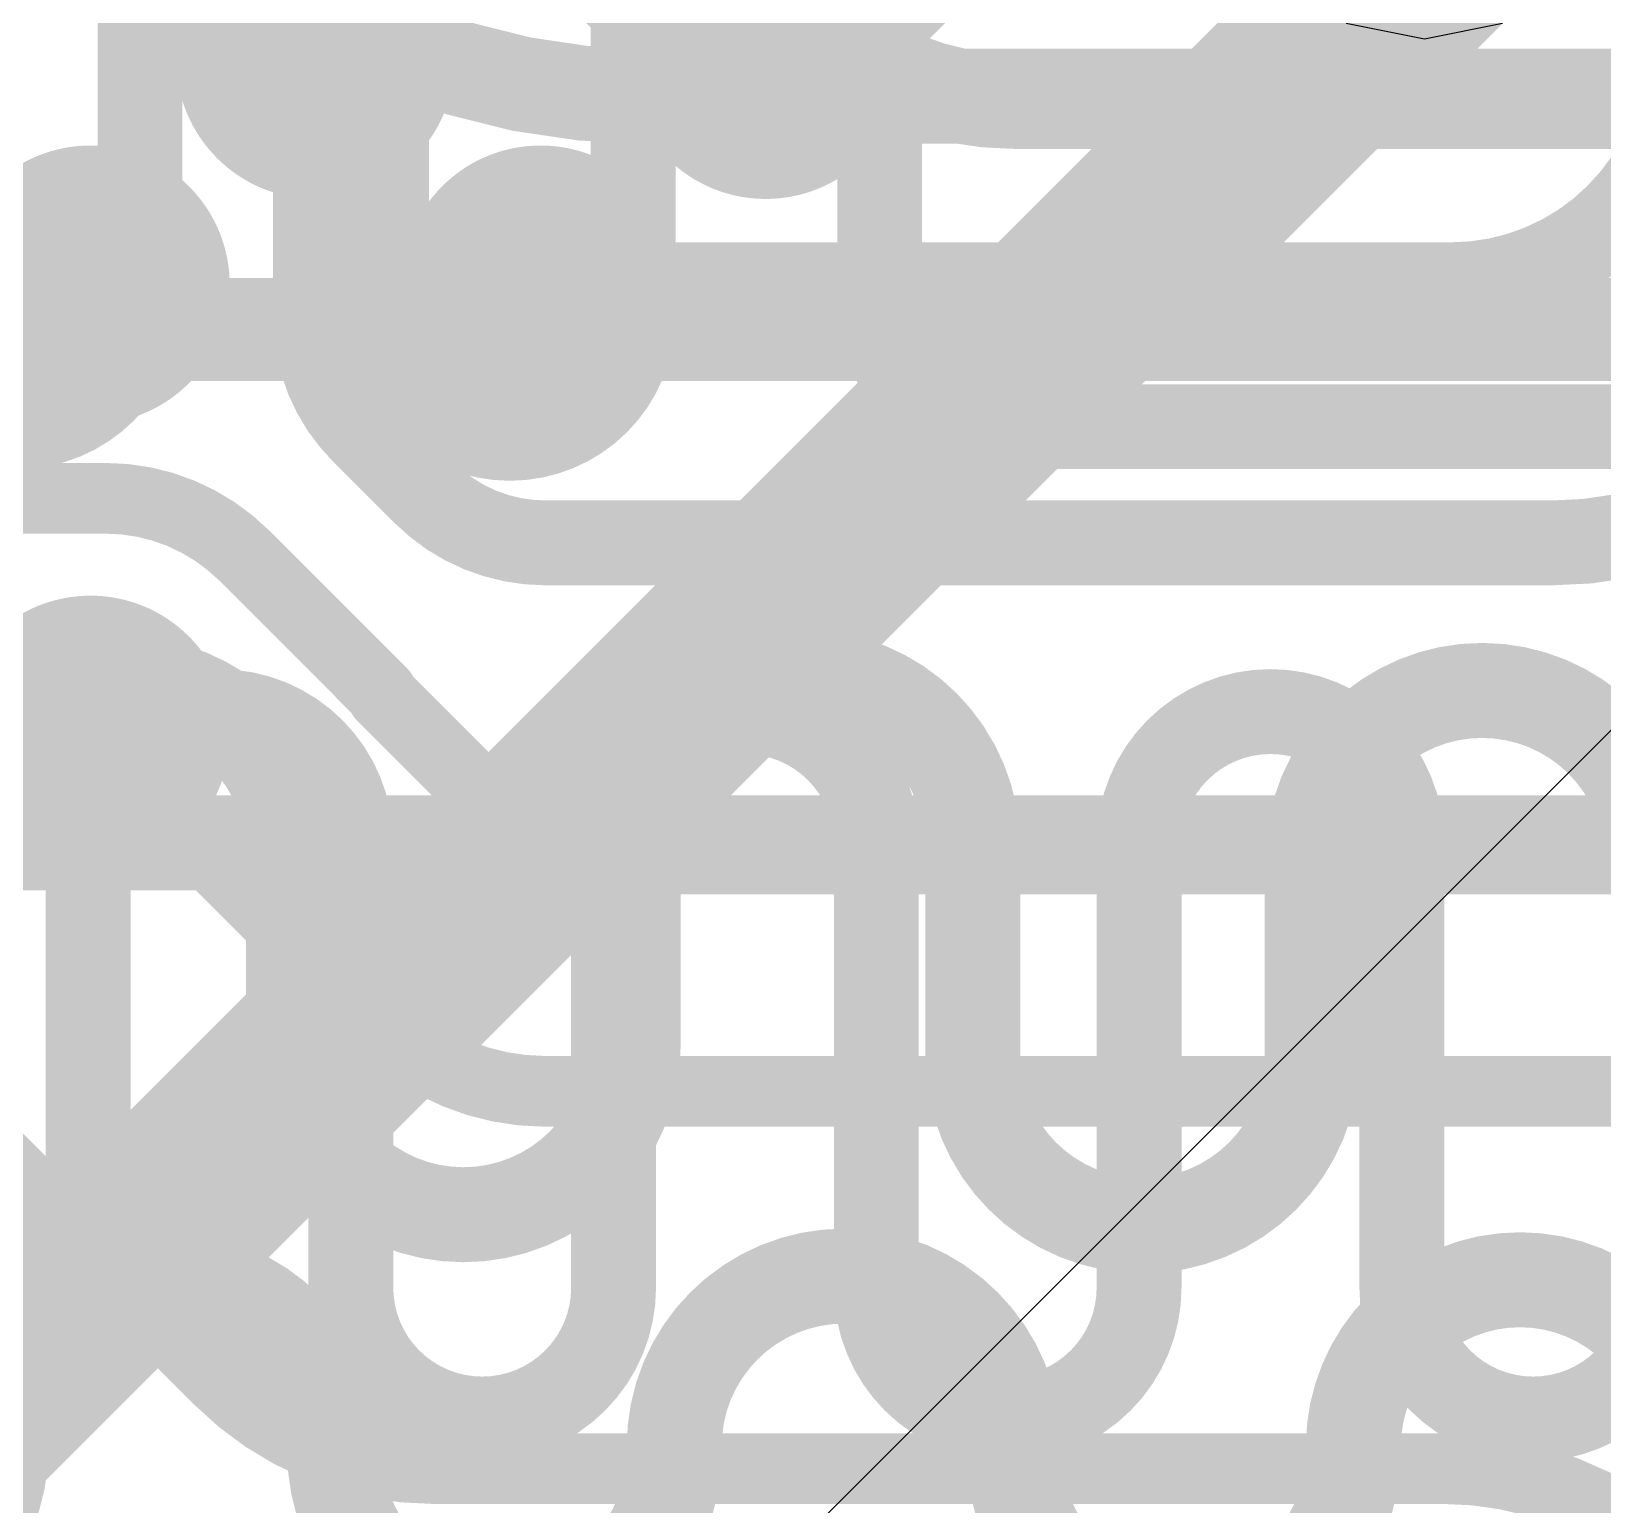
# Model space of a CAD drawing. Header units: inches. Extents: x -6 to 283, y -12 to 154.
# Drawn here: x 63.243 to 65.218, y 6.602 to 8.453 of the extents above; entities that cross this region are included whole.
import ezdxf

# ---------------------------------------------------------------- set-up
doc = ezdxf.new("R2010")
doc.units = ezdxf.units.IN
for name, color, linetype in [('Bottom Layer', 5, 'Continuous'), ('Drill Drawing', 1, 'Continuous'), ('PWR-1', 156, 'Continuous'), ('PWR-2', 130, 'Continuous'), ('Signal L1', 76, 'Continuous'), ('Signal L2', 6, 'Continuous'), ('Top Layer', 1, 'Continuous'), ('Top Overlay', 2, 'Continuous'), ('Top Paste', 8, 'Continuous'), ('Top Solder', 216, 'Continuous')]:
    doc.layers.add(name, color=color, linetype=linetype)

# ---------------------------------------------------------------- blocks, each defined once
blk = doc.blocks.new('BGA_565_15_5_14_4__57')
at = {"layer": 'Top Layer'}
h = blk.add_hatch(color=1, dxfattribs=at)
edge = h.paths.add_edge_path()
edge.add_arc((-7.00000124, 6.7999991), 0.12499848, 0, 360)
h = blk.add_hatch(color=1, dxfattribs=at)
edge = h.paths.add_edge_path()
edge.add_arc((-6.599996959999999, 6.7999991), 0.12499848, 0, 360)
h = blk.add_hatch(color=1, dxfattribs=at)
edge = h.paths.add_edge_path()
edge.add_arc((-5.8000011, 6.7999991), 0.12499848, 0, 360)
h = blk.add_hatch(color=1, dxfattribs=at)
edge = h.paths.add_edge_path()
edge.add_arc((-6.599999499999999, 6.399999899999999), 0.12499848, 0, 360)
h = blk.add_hatch(color=1, dxfattribs=at)
edge = h.paths.add_edge_path()
edge.add_arc((-6.200000299999999, 6.399999899999999), 0.12499848, 0, 360)
at = {"layer": 'Top Paste'}
h = blk.add_hatch(color=8, dxfattribs=at)
edge = h.paths.add_edge_path()
edge.add_arc((-7.00000124, 6.7999991), 0.12499848, 0, 360)
h = blk.add_hatch(color=8, dxfattribs=at)
edge = h.paths.add_edge_path()
edge.add_arc((-6.599996959999999, 6.7999991), 0.12499848, 0, 360)
h = blk.add_hatch(color=8, dxfattribs=at)
edge = h.paths.add_edge_path()
edge.add_arc((-5.8000011, 6.7999991), 0.12499848, 0, 360)
h = blk.add_hatch(color=8, dxfattribs=at)
edge = h.paths.add_edge_path()
edge.add_arc((-6.599999499999999, 6.399999899999999), 0.12499848, 0, 360)
h = blk.add_hatch(color=8, dxfattribs=at)
edge = h.paths.add_edge_path()
edge.add_arc((-6.200000299999999, 6.399999899999999), 0.12499848, 0, 360)
at = {"layer": 'Top Solder'}
h = blk.add_hatch(color=216, dxfattribs=at)
edge = h.paths.add_edge_path()
edge.add_arc((-7.00000124, 6.7999991), 0.17499838, 0, 360)
h = blk.add_hatch(color=216, dxfattribs=at)
edge = h.paths.add_edge_path()
edge.add_arc((-6.599996959999999, 6.7999991), 0.17499838, 0, 360)
h = blk.add_hatch(color=216, dxfattribs=at)
edge = h.paths.add_edge_path()
edge.add_arc((-5.8000011, 6.7999991), 0.17499838, 0, 360)
h = blk.add_hatch(color=216, dxfattribs=at)
edge = h.paths.add_edge_path()
edge.add_arc((-6.599999499999999, 6.399999899999999), 0.17499838, 0, 360)
h = blk.add_hatch(color=216, dxfattribs=at)
edge = h.paths.add_edge_path()
edge.add_arc((-6.200000299999999, 6.399999899999999), 0.17499838, 0, 360)
at = {"layer": 'Top Overlay'}
blk.add_lwpolyline([(-4.219999179999999, 7.295799479999999, 0.254, 0.254, 0), (-7.845000819999999, 7.295799479999999, 0.254, 0.254, 0)], format="xyseb", dxfattribs=at)

msp = doc.modelspace()

# ---------------------------------------------------------------- linework, layer by layer
at = {"layer": 'Bottom Layer'}
for points in [[(63.9994402, 8.09648114, 0.10668, 0.10668, 0), (63.9994402, 8.55919548, 0.10668, 0.10668, 0)], [(64.3093202, 8.111075979999999, 0.10668, 0.10668, 0), (64.3093202, 8.55919548, 0.10668, 0.10668, 0)], [(63.3796802, 8.111075979999999, 0.10668, 0.10668, 0), (63.3796802, 8.5523959, 0.10668, 0.10668, 0)], [(63.6895602, 8.09648114, 0.10668, 0.10668, 0), (63.6895602, 8.5523959, 0.10668, 0.10668, 0)], [(63.3796802, 8.111075979999999, 0.10668, 0.10668, -0.4142135623730951), (63.2247402, 7.95613598, 0.10668, 0.10668, 0)], [(64.4642602, 7.95613598, 0.10668, 0.10668, -0.4142135623730951), (64.3093202, 8.111075979999999, 0.10668, 0.10668, 0)], [(63.9994402, 8.09648114, 0.10668, 0.10668, -0.9999999999999999), (63.6895602, 8.09648114, 0.10668, 0.10668, 0)], [(62.29463284, 7.95613598, 0.10668, 0.10668, 0), (63.2247402, 7.95613598, 0.10668, 0.10668, 0)], [(64.4642602, 7.95613598, 0.10668, 0.10668, 0), (66.94327987999999, 7.95613598, 0.10668, 0.10668, 0)], [(63.31449363999999, 7.43305854, 0.10668, 0.10668, -0.9999999999999999), (63.64469363999999, 7.43305854, 0.10668, 0.10668, 0)], [(63.97489364, 7.43305854, 0.10668, 0.10668, -0.9999999999999999), (64.30509364, 7.43305854, 0.10668, 0.10668, 0)], [(64.63529364, 7.43305854, 0.10668, 0.10668, -0.9999999999999999), (64.96549363999999, 7.43305854, 0.10668, 0.10668, 0)], [(63.31449363999999, 6.874240759999999, 0.10668, 0.10668, 0), (63.31449363999999, 7.43305854, 0.10668, 0.10668, 0)], [(63.64469363999999, 6.874240759999999, 0.10668, 0.10668, 0), (63.64469363999999, 7.43305854, 0.10668, 0.10668, 0)], [(63.97489364, 6.874240759999999, 0.10668, 0.10668, 0), (63.97489364, 7.43305854, 0.10668, 0.10668, 0)], [(64.30509364, 6.874240759999999, 0.10668, 0.10668, 0), (64.30509364, 7.43305854, 0.10668, 0.10668, 0)], [(64.63529364, 6.874240759999999, 0.10668, 0.10668, 0), (64.63529364, 7.43305854, 0.10668, 0.10668, 0)], [(64.96549363999999, 6.874240759999999, 0.10668, 0.10668, 0), (64.96549363999999, 7.43305854, 0.10668, 0.10668, 0)], [(63.31449363999999, 6.874240759999999, 0.10668, 0.10668, -0.9999999999999999), (62.98429364, 6.874240759999999, 0.10668, 0.10668, 0)], [(63.97489364, 6.874240759999999, 0.10668, 0.10668, -0.9999999999999999), (63.64469363999999, 6.874240759999999, 0.10668, 0.10668, 0)], [(64.63529364, 6.874240759999999, 0.10668, 0.10668, -0.9999999999999999), (64.30509364, 6.874240759999999, 0.10668, 0.10668, 0)], [(65.29569364, 6.874240759999999, 0.10668, 0.10668, -0.9999999999999999), (64.96549363999999, 6.874240759999999, 0.10668, 0.10668, 0)]]:
    msp.add_lwpolyline(points, format="xyseb", dxfattribs=at)
for points in [[(63.35301019999999, 8.111075979999999, 0.05333999999999999, 0.05333999999999999, 1), (63.40635019999999, 8.111075979999999, 0.05333999999999999, 0.05333999999999999, 1)], [(63.35301019999999, 8.111075979999999, 0.05333999999999999, 0.05333999999999999, 1), (63.40635019999999, 8.111075979999999, 0.05333999999999999, 0.05333999999999999, 1)], [(64.2826502, 8.111075979999999, 0.05333999999999999, 0.05333999999999999, 1), (64.3359902, 8.111075979999999, 0.05333999999999999, 0.05333999999999999, 1)], [(64.2826502, 8.111075979999999, 0.05333999999999999, 0.05333999999999999, 1), (64.3359902, 8.111075979999999, 0.05333999999999999, 0.05333999999999999, 1)], [(63.66289019999999, 8.09648114, 0.05333999999999999, 0.05333999999999999, 1), (63.71623020000001, 8.09648114, 0.05333999999999999, 0.05333999999999999, 1)], [(63.66289019999999, 8.09648114, 0.05333999999999999, 0.05333999999999999, 1), (63.71623020000001, 8.09648114, 0.05333999999999999, 0.05333999999999999, 1)], [(63.9727702, 8.09648114, 0.05333999999999999, 0.05333999999999999, 1), (64.0261102, 8.09648114, 0.05333999999999999, 0.05333999999999999, 1)], [(63.9727702, 8.09648114, 0.05333999999999999, 0.05333999999999999, 1), (64.0261102, 8.09648114, 0.05333999999999999, 0.05333999999999999, 1)], [(63.19807019999999, 7.95613598, 0.05333999999999999, 0.05333999999999999, 1), (63.25141019999999, 7.95613598, 0.05333999999999999, 0.05333999999999999, 1)], [(63.19807019999999, 7.95613598, 0.05333999999999999, 0.05333999999999999, 1), (63.25141019999999, 7.95613598, 0.05333999999999999, 0.05333999999999999, 1)], [(64.4375902, 7.95613598, 0.05333999999999999, 0.05333999999999999, 1), (64.49093020000001, 7.95613598, 0.05333999999999999, 0.05333999999999999, 1)], [(64.4375902, 7.95613598, 0.05333999999999999, 0.05333999999999999, 1), (64.49093020000001, 7.95613598, 0.05333999999999999, 0.05333999999999999, 1)], [(63.28782364, 7.43305854, 0.05333999999999999, 0.05333999999999999, 1), (63.34116364, 7.43305854, 0.05333999999999999, 0.05333999999999999, 1)], [(63.28782364, 7.43305854, 0.05333999999999999, 0.05333999999999999, 1), (63.34116364, 7.43305854, 0.05333999999999999, 0.05333999999999999, 1)], [(63.61802364, 7.43305854, 0.05333999999999999, 0.05333999999999999, 1), (63.67136364, 7.43305854, 0.05333999999999999, 0.05333999999999999, 1)], [(63.61802364, 7.43305854, 0.05333999999999999, 0.05333999999999999, 1), (63.67136364, 7.43305854, 0.05333999999999999, 0.05333999999999999, 1)], [(63.94822363999999, 7.43305854, 0.05333999999999999, 0.05333999999999999, 1), (64.00156364, 7.43305854, 0.05333999999999999, 0.05333999999999999, 1)], [(63.94822363999999, 7.43305854, 0.05333999999999999, 0.05333999999999999, 1), (64.00156364, 7.43305854, 0.05333999999999999, 0.05333999999999999, 1)], [(64.27842364, 7.43305854, 0.05333999999999999, 0.05333999999999999, 1), (64.33176363999999, 7.43305854, 0.05333999999999999, 0.05333999999999999, 1)], [(64.27842364, 7.43305854, 0.05333999999999999, 0.05333999999999999, 1), (64.33176363999999, 7.43305854, 0.05333999999999999, 0.05333999999999999, 1)], [(64.60862364, 7.43305854, 0.05333999999999999, 0.05333999999999999, 1), (64.66196364, 7.43305854, 0.05333999999999999, 0.05333999999999999, 1)], [(64.60862364, 7.43305854, 0.05333999999999999, 0.05333999999999999, 1), (64.66196364, 7.43305854, 0.05333999999999999, 0.05333999999999999, 1)], [(64.93882364, 7.43305854, 0.05333999999999999, 0.05333999999999999, 1), (64.99216364, 7.43305854, 0.05333999999999999, 0.05333999999999999, 1)], [(64.93882364, 7.43305854, 0.05333999999999999, 0.05333999999999999, 1), (64.99216364, 7.43305854, 0.05333999999999999, 0.05333999999999999, 1)], [(63.28782364, 6.874240759999999, 0.05333999999999999, 0.05333999999999999, 1), (63.34116364, 6.874240759999999, 0.05333999999999999, 0.05333999999999999, 1)], [(63.28782364, 6.874240759999999, 0.05333999999999999, 0.05333999999999999, 1), (63.34116364, 6.874240759999999, 0.05333999999999999, 0.05333999999999999, 1)], [(63.61802364, 6.874240759999999, 0.05333999999999999, 0.05333999999999999, 1), (63.67136364, 6.874240759999999, 0.05333999999999999, 0.05333999999999999, 1)], [(63.61802364, 6.874240759999999, 0.05333999999999999, 0.05333999999999999, 1), (63.67136364, 6.874240759999999, 0.05333999999999999, 0.05333999999999999, 1)], [(63.94822363999999, 6.874240759999999, 0.05333999999999999, 0.05333999999999999, 1), (64.00156364, 6.874240759999999, 0.05333999999999999, 0.05333999999999999, 1)], [(63.94822363999999, 6.874240759999999, 0.05333999999999999, 0.05333999999999999, 1), (64.00156364, 6.874240759999999, 0.05333999999999999, 0.05333999999999999, 1)], [(64.27842364, 6.874240759999999, 0.05333999999999999, 0.05333999999999999, 1), (64.33176363999999, 6.874240759999999, 0.05333999999999999, 0.05333999999999999, 1)], [(64.27842364, 6.874240759999999, 0.05333999999999999, 0.05333999999999999, 1), (64.33176363999999, 6.874240759999999, 0.05333999999999999, 0.05333999999999999, 1)], [(64.60862364, 6.874240759999999, 0.05333999999999999, 0.05333999999999999, 1), (64.66196364, 6.874240759999999, 0.05333999999999999, 0.05333999999999999, 1)], [(64.60862364, 6.874240759999999, 0.05333999999999999, 0.05333999999999999, 1), (64.66196364, 6.874240759999999, 0.05333999999999999, 0.05333999999999999, 1)], [(64.93882364, 6.874240759999999, 0.05333999999999999, 0.05333999999999999, 1), (64.99216364, 6.874240759999999, 0.05333999999999999, 0.05333999999999999, 1)], [(64.93882364, 6.874240759999999, 0.05333999999999999, 0.05333999999999999, 1), (64.99216364, 6.874240759999999, 0.05333999999999999, 0.05333999999999999, 1)]]:
    msp.add_lwpolyline(points, format="xyseb", close=True, dxfattribs=at)
at = {"layer": 'Drill Drawing'}
for points in [[(64.73982226, 8.9541731, 0.0508, 0.0508, 0), (64.99382225999999, 8.4461731, 0.0508, 0.0508, 0)], [(64.99382225999999, 8.4461731, 0.0508, 0.0508, 0), (65.24782225999999, 8.9541731, 0.0508, 0.0508, 0)]]:
    msp.add_lwpolyline(points, format="xyseb", dxfattribs=at)
msp.add_lwpolyline([(64.98112225999999, 8.4461731, 0.0254, 0.0254, 1), (65.00652226, 8.4461731, 0.0254, 0.0254, 1)], format="xyseb", close=True, dxfattribs=at)
msp.add_lwpolyline([(64.98112225999999, 8.4461731, 0.0254, 0.0254, 1), (65.00652226, 8.4461731, 0.0254, 0.0254, 1)], format="xyseb", close=True, dxfattribs=at)
at = {"layer": 'PWR-1'}
for p, q in [((64.89565379999999, 8.463170779999999), (64.99382225999999, 8.44364326)), ((64.99382225999999, 8.44364326), (65.09199072, 8.463170779999999))]:
    msp.add_line(p, q, dxfattribs=at)
at = {"layer": 'PWR-2'}
for p, q in [((64.89565379999999, 8.463170779999999), (64.99382225999999, 8.44364326)), ((64.99382225999999, 8.44364326), (65.09199072, 8.463170779999999))]:
    msp.add_line(p, q, dxfattribs=at)
at = {"layer": 'Signal L1'}
for points in [[(64.01477926, 8.37136502, 0.11938, 0.11938, -0.1987177307632922), (63.4493397, 8.6053295, 0.11938, 0.11938, 0)], [(64.01477926, 8.37136502, 0.11938, 0.11938, 0), (73.68458212, 8.37136502, 0.11938, 0.11938, 0)], [(63.01551532, 8.083311239999999, 0.11938, 0.11938, 0), (69.00911014, 8.083311239999999, 0.11938, 0.11938, 0)], [(63.99953418, 7.42815126, 0.11938, 0.11938, -0.9999999999999999), (64.42625418, 7.42815126, 0.11938, 0.11938, 0)], [(63.14609417999999, 7.41976418, 0.11938, 0.11938, -0.9999999999999999), (63.57281418, 7.41976418, 0.11938, 0.11938, 0)], [(64.85297417999999, 7.411377099999999, 0.11938, 0.11938, -0.9999999999999999), (65.27969417999999, 7.411377099999999, 0.11938, 0.11938, 0)], [(63.99953418, 7.17926174, 0.11938, 0.11938, 0), (63.99953418, 7.42815126, 0.11938, 0.11938, 0)], [(64.42625418, 7.165281579999999, 0.11938, 0.11938, 0), (64.42625418, 7.42815126, 0.11938, 0.11938, 0)], [(63.57281418, 7.17926174, 0.11938, 0.11938, 0), (63.57281418, 7.41976418, 0.11938, 0.11938, 0)], [(64.85297417999999, 7.165281579999999, 0.11938, 0.11938, 0), (64.85297417999999, 7.411377099999999, 0.11938, 0.11938, 0)], [(63.99953418, 7.17926174, 0.11938, 0.11938, -0.9999999999999999), (63.57281418, 7.17926174, 0.11938, 0.11938, 0)], [(64.85297417999999, 7.165281579999999, 0.11938, 0.11938, -0.9999999999999999), (64.42625418, 7.165281579999999, 0.11938, 0.11938, 0)]]:
    msp.add_lwpolyline(points, format="xyseb", dxfattribs=at)
for points in [[(63.98493425999999, 8.37136502, 0.05969, 0.05969, 1), (64.04462426, 8.37136502, 0.05969, 0.05969, 1)], [(63.98493425999999, 8.37136502, 0.05969, 0.05969, 1), (64.04462426, 8.37136502, 0.05969, 0.05969, 1)], [(63.96968918, 7.42815126, 0.05969, 0.05969, 1), (64.02937917999999, 7.42815126, 0.05969, 0.05969, 1)], [(63.96968918, 7.42815126, 0.05969, 0.05969, 1), (64.02937917999999, 7.42815126, 0.05969, 0.05969, 1)], [(64.39640918, 7.42815126, 0.05969, 0.05969, 1), (64.45609918, 7.42815126, 0.05969, 0.05969, 1)], [(64.39640918, 7.42815126, 0.05969, 0.05969, 1), (64.45609918, 7.42815126, 0.05969, 0.05969, 1)], [(63.54296917999999, 7.41976418, 0.05969, 0.05969, 1), (63.60265918, 7.41976418, 0.05969, 0.05969, 1)], [(63.54296917999999, 7.41976418, 0.05969, 0.05969, 1), (63.60265918, 7.41976418, 0.05969, 0.05969, 1)], [(64.82312918, 7.411377099999999, 0.05969, 0.05969, 1), (64.88281918, 7.411377099999999, 0.05969, 0.05969, 1)], [(64.82312918, 7.411377099999999, 0.05969, 0.05969, 1), (64.88281918, 7.411377099999999, 0.05969, 0.05969, 1)], [(63.54296917999999, 7.17926174, 0.05969, 0.05969, 1), (63.60265918, 7.17926174, 0.05969, 0.05969, 1)], [(63.54296917999999, 7.17926174, 0.05969, 0.05969, 1), (63.60265918, 7.17926174, 0.05969, 0.05969, 1)], [(63.96968918, 7.17926174, 0.05969, 0.05969, 1), (64.02937917999999, 7.17926174, 0.05969, 0.05969, 1)], [(63.96968918, 7.17926174, 0.05969, 0.05969, 1), (64.02937917999999, 7.17926174, 0.05969, 0.05969, 1)], [(64.39640918, 7.165281579999999, 0.05969, 0.05969, 1), (64.45609918, 7.165281579999999, 0.05969, 0.05969, 1)], [(64.39640918, 7.165281579999999, 0.05969, 0.05969, 1), (64.45609918, 7.165281579999999, 0.05969, 0.05969, 1)], [(64.82312918, 7.165281579999999, 0.05969, 0.05969, 1), (64.88281918, 7.165281579999999, 0.05969, 0.05969, 1)], [(64.82312918, 7.165281579999999, 0.05969, 0.05969, 1), (64.88281918, 7.165281579999999, 0.05969, 0.05969, 1)]]:
    msp.add_lwpolyline(points, format="xyseb", close=True, dxfattribs=at)
at = {"layer": 'Signal L2'}
for points in [[(63.71260307999999, 8.978849199999999, 0.11938, 0.11938, 0), (64.21827136, 8.473180919999999, 0.11938, 0.11938, 0)], [(64.22005189999999, 8.471410539999999, 0.11938, 0.11938, -0.001698127226956329), (64.21827136, 8.473180919999999, 0.11938, 0.11938, 0)], [(64.4796526, 8.364913419999999, 0.11938, 0.11938, -0.1971476479145649), (64.22005189999999, 8.471410539999999, 0.11938, 0.11938, 0)], [(64.4796526, 8.364913419999999, 0.11938, 0.11938, 0), (78.60933732, 8.364913419999999, 0.11938, 0.11938, 0)], [(63.07165948, 8.07338238, 0.11938, 0.11938, 0), (77.88385236, 8.07338238, 0.11938, 0.11938, 0)], [(63.17176342, 7.43306108, 0.11938, 0.11938, 0), (65.62865716, 7.43306108, 0.11938, 0.11938, 0)], [(63.2053727, 6.67535368, 0.11938, 0.11938, -0.9966111839090496), (63.6243965, 6.675389239999999, 0.11938, 0.11938, 0)], [(64.0511165, 6.67539178, 0.11938, 0.11938, -0.9999999999999999), (64.4778365, 6.67539178, 0.11938, 0.11938, 0)], [(64.9045565, 6.67539178, 0.11938, 0.11938, -0.9973424415612211), (65.32357775999999, 6.6750438, 0.11938, 0.11938, 0)], [(63.2053727, 6.674241159999999, 0.11938, 0.11938, -0.4126898400732583), (62.98431649999999, 6.454333039999999, 0.11938, 0.11938, 0)], [(63.20537016, 6.674241159999999, 0.11938, 0.11938, 0), (63.2053727, 6.67535368, 0.11938, 0.11938, 0)], [(63.62439395999999, 6.675389239999999, 0.11938, 0.11938, 0), (63.6243965, 6.674284339999999, 0.11938, 0.11938, 0)], [(63.6243965, 6.66769304, 0.11938, 0.11938, 0), (63.6243965, 6.674284339999999, 0.11938, 0.11938, 0)], [(64.0511165, 6.66769304, 0.11938, 0.11938, 0), (64.0511165, 6.67539178, 0.11938, 0.11938, 0)], [(64.4778365, 6.66769304, 0.11938, 0.11938, 0), (64.4778365, 6.67539178, 0.11938, 0.11938, 0)], [(64.90455396, 6.67539178, 0.11938, 0.11938, 0), (64.9045565, 6.674612, 0.11938, 0.11938, 0)], [(64.9045565, 6.66769304, 0.11938, 0.11938, 0), (64.9045565, 6.674612, 0.11938, 0.11938, 0)], [(64.0511165, 6.66769304, 0.11938, 0.11938, -0.9999999999999999), (63.6243965, 6.66769304, 0.11938, 0.11938, 0)], [(64.9045565, 6.66769304, 0.11938, 0.11938, -0.9999999999999999), (64.4778365, 6.66769304, 0.11938, 0.11938, 0)]]:
    msp.add_lwpolyline(points, format="xyseb", dxfattribs=at)
for points in [[(64.18842636, 8.473180919999999, 0.05969, 0.05969, 1), (64.24811636, 8.473180919999999, 0.05969, 0.05969, 1)], [(64.18842636, 8.473180919999999, 0.05969, 0.05969, 1), (64.24811636, 8.473180919999999, 0.05969, 0.05969, 1)], [(64.19020689999999, 8.471410539999999, 0.05969, 0.05969, 1), (64.2498969, 8.471410539999999, 0.05969, 0.05969, 1)], [(64.19020689999999, 8.471410539999999, 0.05969, 0.05969, 1), (64.2498969, 8.471410539999999, 0.05969, 0.05969, 1)], [(64.4498076, 8.364913419999999, 0.05969, 0.05969, 1), (64.50949759999999, 8.364913419999999, 0.05969, 0.05969, 1)], [(64.4498076, 8.364913419999999, 0.05969, 0.05969, 1), (64.50949759999999, 8.364913419999999, 0.05969, 0.05969, 1)], [(63.17552515999999, 6.674241159999999, 0.05969, 0.05969, 1), (63.23521516, 6.674241159999999, 0.05969, 0.05969, 1)], [(63.1755277, 6.67535368, 0.05969, 0.05969, 1), (63.23521769999999, 6.67535368, 0.05969, 0.05969, 1)], [(63.1755277, 6.67535368, 0.05969, 0.05969, 1), (63.23521769999999, 6.67535368, 0.05969, 0.05969, 1)], [(63.1755277, 6.674241159999999, 0.05969, 0.05969, 1), (63.23521769999999, 6.674241159999999, 0.05969, 0.05969, 1)], [(63.59454896, 6.675389239999999, 0.05969, 0.05969, 1), (63.65423895999999, 6.675389239999999, 0.05969, 0.05969, 1)], [(63.59455149999999, 6.675389239999999, 0.05969, 0.05969, 1), (63.6542415, 6.675389239999999, 0.05969, 0.05969, 1)], [(63.59455149999999, 6.674284339999999, 0.05969, 0.05969, 1), (63.6542415, 6.674284339999999, 0.05969, 0.05969, 1)], [(63.59455149999999, 6.674284339999999, 0.05969, 0.05969, 1), (63.6542415, 6.674284339999999, 0.05969, 0.05969, 1)], [(64.0212715, 6.67539178, 0.05969, 0.05969, 1), (64.0809615, 6.67539178, 0.05969, 0.05969, 1)], [(64.0212715, 6.67539178, 0.05969, 0.05969, 1), (64.0809615, 6.67539178, 0.05969, 0.05969, 1)], [(64.4479915, 6.67539178, 0.05969, 0.05969, 1), (64.50768149999999, 6.67539178, 0.05969, 0.05969, 1)], [(64.4479915, 6.67539178, 0.05969, 0.05969, 1), (64.50768149999999, 6.67539178, 0.05969, 0.05969, 1)], [(64.87470895999999, 6.67539178, 0.05969, 0.05969, 1), (64.93439896, 6.67539178, 0.05969, 0.05969, 1)], [(64.8747115, 6.67539178, 0.05969, 0.05969, 1), (64.93440149999999, 6.67539178, 0.05969, 0.05969, 1)], [(64.8747115, 6.674612, 0.05969, 0.05969, 1), (64.93440149999999, 6.674612, 0.05969, 0.05969, 1)], [(64.8747115, 6.674612, 0.05969, 0.05969, 1), (64.93440149999999, 6.674612, 0.05969, 0.05969, 1)], [(63.59455149999999, 6.66769304, 0.05969, 0.05969, 1), (63.6542415, 6.66769304, 0.05969, 0.05969, 1)], [(63.59455149999999, 6.66769304, 0.05969, 0.05969, 1), (63.6542415, 6.66769304, 0.05969, 0.05969, 1)], [(64.0212715, 6.66769304, 0.05969, 0.05969, 1), (64.0809615, 6.66769304, 0.05969, 0.05969, 1)], [(64.0212715, 6.66769304, 0.05969, 0.05969, 1), (64.0809615, 6.66769304, 0.05969, 0.05969, 1)], [(64.4479915, 6.66769304, 0.05969, 0.05969, 1), (64.50768149999999, 6.66769304, 0.05969, 0.05969, 1)], [(64.4479915, 6.66769304, 0.05969, 0.05969, 1), (64.50768149999999, 6.66769304, 0.05969, 0.05969, 1)], [(64.8747115, 6.66769304, 0.05969, 0.05969, 1), (64.93440149999999, 6.66769304, 0.05969, 0.05969, 1)], [(64.8747115, 6.66769304, 0.05969, 0.05969, 1), (64.93440149999999, 6.66769304, 0.05969, 0.05969, 1)]]:
    msp.add_lwpolyline(points, format="xyseb", close=True, dxfattribs=at)
at = {"layer": 'Top Layer'}
msp.add_line((66.39227006, 8.7386287), (54.18816949999999, -3.46547186), dxfattribs=at)
for points in [[(63.88313106, 8.7001731, 0.254, 0.254, 0), (64.16597276, 8.4173314, 0.254, 0.254, 0)], [(64.16597276, 8.4173314, 0.254, 0.254, 0), (64.44881446, 8.7001731, 0.254, 0.254, 0)], [(65.3236311, 8.431105819999999, 0.10668, 0.10668, -0.4142135623730951), (65.02703276, 8.13450748, 0.10668, 0.10668, 0)], [(63.20244916, 8.13450748, 0.10668, 0.10668, -0.1988502230942023), (62.56526221999999, 8.398349979999999, 0.10668, 0.10668, 0)], [(63.60030713999999, 8.09472092, 0.10668, 0.10668, 0), (63.60030713999999, 8.41735172, 0.10668, 0.10668, 0)], [(63.20244916, 8.13450748, 0.10668, 0.10668, 0), (63.31746543999999, 8.13450748, 0.10668, 0.10668, 0)], [(63.88314883999999, 8.13450748, 0.10668, 0.10668, 0), (65.02703276, 8.13450748, 0.10668, 0.10668, 0)], [(63.60030459999999, 8.09398686, 0.10668, 0.10668, 0), (63.60030713999999, 8.09472092, 0.10668, 0.10668, 0)], [(63.65919195999999, 7.950961999999999, 0.10668, 0.10668, -0.1978261484895261), (63.60030459999999, 8.09398686, 0.10668, 0.10668, 0)], [(63.65918942, 7.950961999999999, 0.10668, 0.10668, 0), (63.73737316, 7.87278334, 0.10668, 0.10668, 0)], [(65.46483731999999, 7.93819342, 0.10668, 0.10668, -0.198912367379658), (65.15577266, 7.81017488, 0.10668, 0.10668, 0)], [(63.88911276, 7.81017234, 0.10668, 0.10668, -0.1982074455387197), (63.73737316, 7.87278334, 0.10668, 0.10668, 0)], [(63.04911444, 7.86616918, 0.08889999999999999, 0.08889999999999999, 0), (63.33643415999999, 7.86616918, 0.08889999999999999, 0.08889999999999999, 0)], [(63.33643415999999, 7.86616918, 0.08889999999999999, 0.08889999999999999, -0.1985832354365072), (63.51093469999999, 7.794017939999999, 0.08889999999999999, 0.08889999999999999, 0)], [(63.88911276, 7.81017234, 0.10668, 0.10668, 0), (63.94819823999999, 7.81017234, 0.10668, 0.10668, 0)], [(63.94819823999999, 7.81017234, 0.10668, 0.10668, 0), (63.94820078, 7.81017488, 0.10668, 0.10668, 0)], [(63.94820078, 7.81017488, 0.10668, 0.10668, 0), (65.15577266, 7.81017488, 0.10668, 0.10668, 0)], [(63.51093469999999, 7.794017939999999, 0.08889999999999999, 0.08889999999999999, 0), (63.68430748, 7.62064516, 0.08889999999999999, 0.08889999999999999, 0)], [(63.68430748, 7.61786386, 0.08889999999999999, 0.08889999999999999, 0), (63.68430748, 7.62064516, 0.08889999999999999, 0.08889999999999999, 0)], [(63.68430748, 7.61786386, 0.08889999999999999, 0.08889999999999999, 0), (63.78671012, 7.51546122, 0.08889999999999999, 0.08889999999999999, 0)], [(63.3174629, 7.56883424, 0.08889999999999999, 0.08889999999999999, 0), (63.56053582, 7.32576132, 0.08889999999999999, 0.08889999999999999, 0)], [(63.81428944, 7.490663199999999, 0.08889999999999999, 0.08889999999999999, -0.02653856059603474), (63.78671012, 7.51546122, 0.08889999999999999, 0.08889999999999999, 0)], [(64.03393086, 7.41305858, 0.08889999999999999, 0.08889999999999999, -0.1714686498588271), (63.81428944, 7.490663199999999, 0.08889999999999999, 0.08889999999999999, 0)], [(64.03393086, 7.41305858, 0.08889999999999999, 0.08889999999999999, 0), (65.76518724, 7.41305858, 0.08889999999999999, 0.08889999999999999, 0)], [(63.56053582, 7.32576132, 0.08889999999999999, 0.08889999999999999, 0), (63.56331966, 7.32576132, 0.08889999999999999, 0.08889999999999999, 0)], [(63.56331966, 7.32576132, 0.08889999999999999, 0.08889999999999999, 0), (63.68256757999999, 7.2065134, 0.08889999999999999, 0.08889999999999999, 0)], [(63.0135646, 7.224397539999999, 0.08889999999999999, 0.08889999999999999, 0), (63.47949458, 6.75846502, 0.08889999999999999, 0.08889999999999999, 0)], [(63.68347436, 7.205606619999999, 0.08889999999999999, 0.08889999999999999, -0.001094878359500001), (63.68256757999999, 7.20651086, 0.08889999999999999, 0.08889999999999999, 0)], [(63.88789355999999, 7.12095858, 0.08889999999999999, 0.08889999999999999, -0.1966912869220223), (63.68347436, 7.205606619999999, 0.08889999999999999, 0.08889999999999999, 0)], [(63.88911276, 7.120956039999999, 0.08889999999999999, 0.08889999999999999, -0.001042573203499084), (63.88789355999999, 7.12095858, 0.08889999999999999, 0.08889999999999999, 0)], [(63.88911276, 7.12095858, 0.08889999999999999, 0.08889999999999999, 0), (65.78233223999999, 7.12095858, 0.08889999999999999, 0.08889999999999999, 0)], [(63.47949458, 6.75846502, 0.08889999999999999, 0.08889999999999999, 0), (63.47964698, 6.75831262, 0.08889999999999999, 0.08889999999999999, 0)], [(63.74890222, 6.646872659999999, 0.08889999999999999, 0.08889999999999999, -0.1987651656533464), (63.47964698, 6.75831262, 0.08889999999999999, 0.08889999999999999, 0)], [(63.74890222, 6.646872659999999, 0.08889999999999999, 0.08889999999999999, 0), (65.01748744, 6.646872659999999, 0.08889999999999999, 0.08889999999999999, 0)], [(65.01748744, 6.646872659999999, 0.08889999999999999, 0.08889999999999999, -0.4142135623730951), (65.44293744, 6.221422659999999, 0.08889999999999999, 0.08889999999999999, 0)]]:
    msp.add_lwpolyline(points, format="xyseb", dxfattribs=at)
for points in [[(64.10247276, 8.4173314, 0.127, 0.127, 1), (64.22947276, 8.4173314, 0.127, 0.127, 1)], [(64.10247276, 8.4173314, 0.127, 0.127, 1), (64.22947276, 8.4173314, 0.127, 0.127, 1)], [(63.57363714, 8.41735172, 0.05333999999999999, 0.05333999999999999, 1), (63.62697713999999, 8.41735172, 0.05333999999999999, 0.05333999999999999, 1)], [(63.17577915999999, 8.13450748, 0.05333999999999999, 0.05333999999999999, 1), (63.22911916, 8.13450748, 0.05333999999999999, 0.05333999999999999, 1)], [(63.17577915999999, 8.13450748, 0.05333999999999999, 0.05333999999999999, 1), (63.22911916, 8.13450748, 0.05333999999999999, 0.05333999999999999, 1)], [(63.29079544, 8.13450748, 0.05333999999999999, 0.05333999999999999, 1), (63.34413544, 8.13450748, 0.05333999999999999, 0.05333999999999999, 1)], [(63.85647883999999, 8.13450748, 0.05333999999999999, 0.05333999999999999, 1), (63.90981884, 8.13450748, 0.05333999999999999, 0.05333999999999999, 1)], [(65.00036275999999, 8.13450748, 0.05333999999999999, 0.05333999999999999, 1), (65.05370276, 8.13450748, 0.05333999999999999, 0.05333999999999999, 1)], [(65.00036275999999, 8.13450748, 0.05333999999999999, 0.05333999999999999, 1), (65.05370276, 8.13450748, 0.05333999999999999, 0.05333999999999999, 1)], [(63.5736346, 8.09398686, 0.05333999999999999, 0.05333999999999999, 1), (63.6269746, 8.09398686, 0.05333999999999999, 0.05333999999999999, 1)], [(63.5736346, 8.09398686, 0.05333999999999999, 0.05333999999999999, 1), (63.6269746, 8.09398686, 0.05333999999999999, 0.05333999999999999, 1)], [(63.57363714, 8.09472092, 0.05333999999999999, 0.05333999999999999, 1), (63.62697713999999, 8.09472092, 0.05333999999999999, 0.05333999999999999, 1)], [(63.57363714, 8.09472092, 0.05333999999999999, 0.05333999999999999, 1), (63.62697713999999, 8.09472092, 0.05333999999999999, 0.05333999999999999, 1)], [(63.63251941999999, 7.950961999999999, 0.05333999999999999, 0.05333999999999999, 1), (63.68585941999999, 7.950961999999999, 0.05333999999999999, 0.05333999999999999, 1)], [(63.63252195999999, 7.950961999999999, 0.05333999999999999, 0.05333999999999999, 1), (63.68586195999999, 7.950961999999999, 0.05333999999999999, 0.05333999999999999, 1)], [(63.71070316, 7.87278334, 0.05333999999999999, 0.05333999999999999, 1), (63.76404316, 7.87278334, 0.05333999999999999, 0.05333999999999999, 1)], [(63.71070316, 7.87278334, 0.05333999999999999, 0.05333999999999999, 1), (63.76404316, 7.87278334, 0.05333999999999999, 0.05333999999999999, 1)], [(63.31420916, 7.86616918, 0.04445, 0.04445, 1), (63.35865915999999, 7.86616918, 0.04445, 0.04445, 1)], [(63.31420916, 7.86616918, 0.04445, 0.04445, 1), (63.35865915999999, 7.86616918, 0.04445, 0.04445, 1)], [(63.86244275999999, 7.81017234, 0.05333999999999999, 0.05333999999999999, 1), (63.91578275999999, 7.81017234, 0.05333999999999999, 0.05333999999999999, 1)], [(63.86244275999999, 7.81017234, 0.05333999999999999, 0.05333999999999999, 1), (63.91578275999999, 7.81017234, 0.05333999999999999, 0.05333999999999999, 1)], [(63.92152824, 7.81017234, 0.05333999999999999, 0.05333999999999999, 1), (63.97486824, 7.81017234, 0.05333999999999999, 0.05333999999999999, 1)], [(63.92152824, 7.81017234, 0.05333999999999999, 0.05333999999999999, 1), (63.97486824, 7.81017234, 0.05333999999999999, 0.05333999999999999, 1)], [(63.92153077999999, 7.81017488, 0.05333999999999999, 0.05333999999999999, 1), (63.97487078, 7.81017488, 0.05333999999999999, 0.05333999999999999, 1)], [(63.92153077999999, 7.81017488, 0.05333999999999999, 0.05333999999999999, 1), (63.97487078, 7.81017488, 0.05333999999999999, 0.05333999999999999, 1)], [(65.12910266, 7.81017488, 0.05333999999999999, 0.05333999999999999, 1), (65.18244265999999, 7.81017488, 0.05333999999999999, 0.05333999999999999, 1)], [(65.12910266, 7.81017488, 0.05333999999999999, 0.05333999999999999, 1), (65.18244265999999, 7.81017488, 0.05333999999999999, 0.05333999999999999, 1)], [(63.48870969999999, 7.794017939999999, 0.04445, 0.04445, 1), (63.5331597, 7.794017939999999, 0.04445, 0.04445, 1)], [(63.48870969999999, 7.794017939999999, 0.04445, 0.04445, 1), (63.5331597, 7.794017939999999, 0.04445, 0.04445, 1)], [(63.66208248, 7.62064516, 0.04445, 0.04445, 1), (63.70653247999999, 7.62064516, 0.04445, 0.04445, 1)], [(63.66208248, 7.62064516, 0.04445, 0.04445, 1), (63.70653247999999, 7.62064516, 0.04445, 0.04445, 1)], [(63.66208248, 7.61786386, 0.04445, 0.04445, 1), (63.70653247999999, 7.61786386, 0.04445, 0.04445, 1)], [(63.66208248, 7.61786386, 0.04445, 0.04445, 1), (63.70653247999999, 7.61786386, 0.04445, 0.04445, 1)], [(63.29523789999999, 7.56883424, 0.04445, 0.04445, 1), (63.3396879, 7.56883424, 0.04445, 0.04445, 1)], [(63.76448512, 7.51546122, 0.04445, 0.04445, 1), (63.80893511999999, 7.51546122, 0.04445, 0.04445, 1)], [(63.76448512, 7.51546122, 0.04445, 0.04445, 1), (63.80893511999999, 7.51546122, 0.04445, 0.04445, 1)], [(63.79206444, 7.490663199999999, 0.04445, 0.04445, 1), (63.83651443999999, 7.490663199999999, 0.04445, 0.04445, 1)], [(63.79206444, 7.490663199999999, 0.04445, 0.04445, 1), (63.83651443999999, 7.490663199999999, 0.04445, 0.04445, 1)], [(64.01170586, 7.41305858, 0.04445, 0.04445, 1), (64.05615586, 7.41305858, 0.04445, 0.04445, 1)], [(64.01170586, 7.41305858, 0.04445, 0.04445, 1), (64.05615586, 7.41305858, 0.04445, 0.04445, 1)], [(63.53831081999999, 7.32576132, 0.04445, 0.04445, 1), (63.58276082, 7.32576132, 0.04445, 0.04445, 1)], [(63.53831081999999, 7.32576132, 0.04445, 0.04445, 1), (63.58276082, 7.32576132, 0.04445, 0.04445, 1)], [(63.54109465999999, 7.32576132, 0.04445, 0.04445, 1), (63.58554466, 7.32576132, 0.04445, 0.04445, 1)], [(63.54109465999999, 7.32576132, 0.04445, 0.04445, 1), (63.58554466, 7.32576132, 0.04445, 0.04445, 1)], [(63.66034258, 7.2065134, 0.04445, 0.04445, 1), (63.70479258, 7.2065134, 0.04445, 0.04445, 1)], [(63.66034258, 7.20651086, 0.04445, 0.04445, 1), (63.70479258, 7.20651086, 0.04445, 0.04445, 1)], [(63.66124935999999, 7.205606619999999, 0.04445, 0.04445, 1), (63.70569936, 7.205606619999999, 0.04445, 0.04445, 1)], [(63.66124935999999, 7.205606619999999, 0.04445, 0.04445, 1), (63.70569936, 7.205606619999999, 0.04445, 0.04445, 1)], [(63.86566856, 7.12095858, 0.04445, 0.04445, 1), (63.91011855999999, 7.12095858, 0.04445, 0.04445, 1)], [(63.86566856, 7.12095858, 0.04445, 0.04445, 1), (63.91011855999999, 7.12095858, 0.04445, 0.04445, 1)], [(63.86688776, 7.12095858, 0.04445, 0.04445, 1), (63.91133776, 7.12095858, 0.04445, 0.04445, 1)], [(63.86688776, 7.120956039999999, 0.04445, 0.04445, 1), (63.91133776, 7.120956039999999, 0.04445, 0.04445, 1)], [(63.45726957999999, 6.75846502, 0.04445, 0.04445, 1), (63.50171957999999, 6.75846502, 0.04445, 0.04445, 1)], [(63.45726957999999, 6.75846502, 0.04445, 0.04445, 1), (63.50171957999999, 6.75846502, 0.04445, 0.04445, 1)], [(63.45742197999999, 6.75831262, 0.04445, 0.04445, 1), (63.50187198, 6.75831262, 0.04445, 0.04445, 1)], [(63.45742197999999, 6.75831262, 0.04445, 0.04445, 1), (63.50187198, 6.75831262, 0.04445, 0.04445, 1)], [(63.72667721999999, 6.646872659999999, 0.04445, 0.04445, 1), (63.77112721999999, 6.646872659999999, 0.04445, 0.04445, 1)], [(63.72667721999999, 6.646872659999999, 0.04445, 0.04445, 1), (63.77112721999999, 6.646872659999999, 0.04445, 0.04445, 1)], [(64.99526243999999, 6.646872659999999, 0.04445, 0.04445, 1), (65.03971244, 6.646872659999999, 0.04445, 0.04445, 1)], [(64.99526243999999, 6.646872659999999, 0.04445, 0.04445, 1), (65.03971244, 6.646872659999999, 0.04445, 0.04445, 1)]]:
    msp.add_lwpolyline(points, format="xyseb", close=True, dxfattribs=at)

# ---------------------------------------------------------------- block references
at = {"rotation": 225}
msp.add_blockref('BGA_565_15_5_14_4__57', (54.40792014, 8.2759296), dxfattribs=at)

doc.saveas('drawing.dxf')
